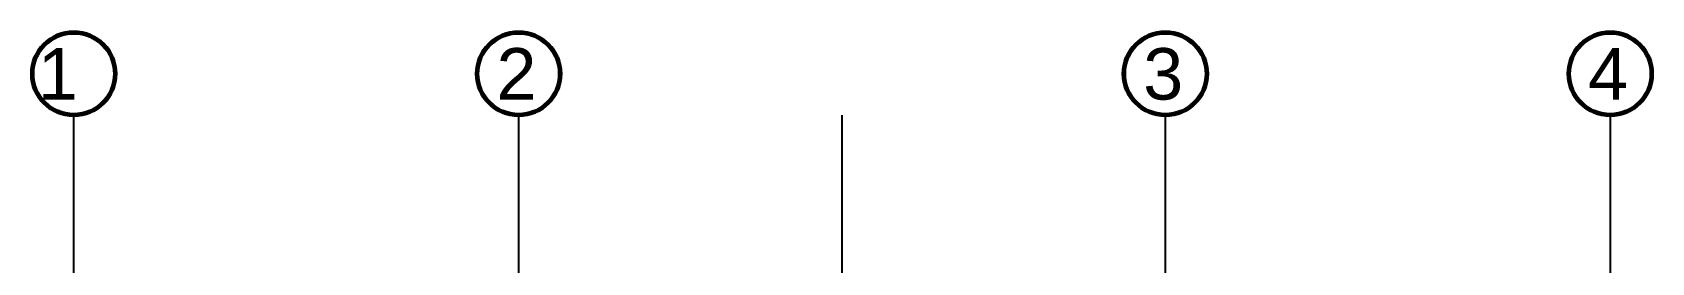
# Model space of a CAD drawing. Extents: x 250879 to 348495, y -51522 to -9360.
# Drawn here: x 307411 to 309015, y -45866 to -45638 of the extents above; entities that cross this region are included whole.
import ezdxf

# ---------------------------------------------------------------- set-up
doc = ezdxf.new("R2010")
doc.units = 0
doc.layers.add('AXIS', color=1, linetype='CONTINUOUS')
doc.layers.add('TEXT', color=3, linetype='CONTINUOUS')
doc.layers.add('midium elevation', color=4, linetype='CONTINUOUS', lineweight=60)
doc.styles.get("Standard").update_dxf_attribs({"font": 'sanss___.ttf', "height": 15})

msp = doc.modelspace()

# ---------------------------------------------------------------- linework, layer by layer
at = {"layer": 'AXIS'}
for p, q in [((307452.44435, -50119.04656), (307452.44435, -45720.35712)), ((307892.92123, -50119.04656), (307892.92123, -45720.35712)), ((308213.08069, -50119.04656), (308213.08069, -45720.35712)), ((308533.24015, -50119.04656), (308533.24015, -45720.35712)), ((308973.71703, -50119.04656), (308973.71703, -45720.35712))]:
    msp.add_line(p, q, dxfattribs=at)
at = {"layer": 'midium elevation', "color": 6, "linetype": 'ByBlock', "ltscale": 3}
for centre in [(307452.2728, -45679.40381), (307452.29404, -45679.40373), (307892.74968, -45679.40381), (307892.77092, -45679.40373), (308533.0686, -45679.40381), (308533.08984, -45679.40373), (308973.54548, -45679.40381), (308973.56672, -45679.40373)]:
    msp.add_circle(centre, 40.95343, dxfattribs=at)

# ---------------------------------------------------------------- texts
at = {"layer": 'TEXT', "char_height": 51, "width": 1142.9256, "attachment_point": 3}
for s, insert in [('1', (307456.39447, -45654.02884)), ('2', (307910.45003, -45654.02884)), ('3', (308550.76896, -45654.02884)), ('4', (308991.24583, -45654.02884))]:
    msp.add_mtext(s, dxfattribs=dict(at, insert=insert))

doc.saveas('drawing.dxf')
